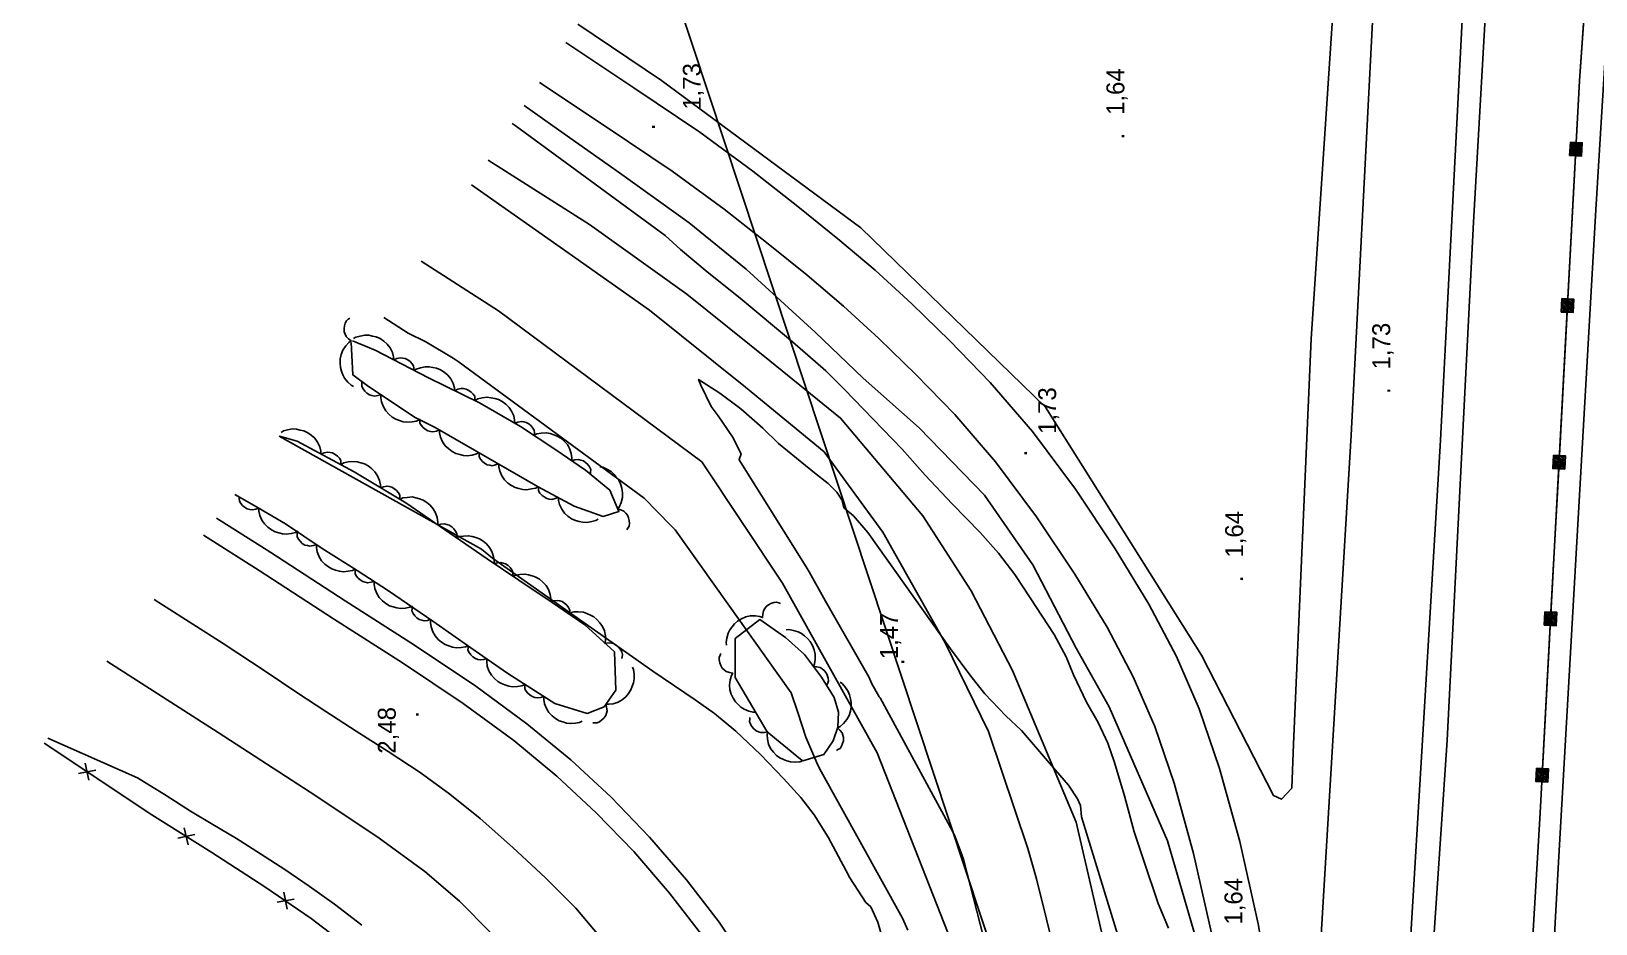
# Model space of a CAD drawing. Extents: x 731854 to 732444, y 4380981 to 4382008.
# Drawn here: x 732166.3 to 732297.3, y 4381558.8 to 4381633.5 of the extents above; entities that cross this region are included whole.
import ezdxf

# ---------------------------------------------------------------- set-up
doc = ezdxf.new("R2010")
doc.units = 0
doc.linetypes.add('DASHED', pattern=[0])
doc.linetypes.add('HIDDEN', pattern=[0])
doc.layers.get('0').update_dxf_attribs({"linetype": 'CONTINUOUS'})
for name, color, linetype in [('1', 7, 'CONTINUOUS'), ('10', 7, 'CONTINUOUS'), ('11', 7, 'CONTINUOUS'), ('14', 7, 'CONTINUOUS'), ('25', 7, 'CONTINUOUS'), ('44', 7, 'CONTINUOUS'), ('48', 7, 'CONTINUOUS'), ('53', 7, 'CONTINUOUS'), ('8', 7, 'CONTINUOUS'), ('9', 7, 'CONTINUOUS'), ('PATTERN_CLASS', 7, 'CONTINUOUS')]:
    doc.layers.add(name, color=color, linetype=linetype)

msp = doc.modelspace()

# ---------------------------------------------------------------- linework, layer by layer
at = {"layer": '1', "color": 0, "linetype": 'CONTINUOUS'}
for p, q in [((732171.14, 4381570.83), (732170.84, 4381572.25)), ((732171.72, 4381571.66), (732170.29, 4381571.39)), ((732180.01, 4381566.28), (732178.59, 4381565.97)), ((732179.45, 4381565.43), (732179.11, 4381566.84)), ((732188.32, 4381560.86), (732186.89, 4381560.61)), ((732187.73, 4381560.03), (732187.45, 4381561.46))]:
    msp.add_line(p, q, dxfattribs=at)
for points in [[(732226.14, 4381555.62), (732223.89, 4381558.94), (732221.15, 4381562.5), (732218.08, 4381566.07), (732214.87, 4381569.4), (732211.49, 4381572.52), (732207.81, 4381575.56), (732203.53, 4381578.71), (732198.39, 4381582.13), (732192.6, 4381585.84), (732186.36, 4381589.88), (732181.83, 4381592.77)], [(732222.42, 4381557.91), (732219.75, 4381561.37), (732216.75, 4381564.86), (732213.61, 4381568.11), (732210.3, 4381571.17), (732206.7, 4381574.15), (732202.48, 4381577.25), (732197.38, 4381580.64), (732191.62, 4381584.34), (732185.39, 4381588.37), (732180.74, 4381591.33)], [(732176.61, 4381585.96), (732177.32, 4381585.5), (732182.38, 4381582.27), (732185.97, 4381579.91), (732188.54, 4381578.17), (732190.97, 4381576.57), (732193.52, 4381574.94), (732196.2, 4381573.23), (732198.86, 4381571.46), (732201.36, 4381569.66), (732203.9, 4381567.62), (732206.64, 4381565.21), (732209.37, 4381562.66), (732211.89, 4381560.11), (732214.28, 4381557.31)], [(732220.48, 4381481.88), (732221.42, 4381492.44), (732222.13, 4381501.89), (732222.46, 4381510.17), (732222.48, 4381516.89), (732222.26, 4381521.81), (732221.75, 4381525.85), (732220.91, 4381529.96), (732219.77, 4381534.16), (732218.33, 4381538.28), (732216.35, 4381542.48), (732213.65, 4381546.92), (732210.58, 4381551.21), (732207.56, 4381554.94), (732204.77, 4381558.08), (732202.17, 4381560.71), (732199.27, 4381563.19), (732195.44, 4381565.98), (732190.13, 4381569.52), (732181.97, 4381574.81), (732172.65, 4381580.79)], [(732205.07, 4381543.43), (732201.71, 4381547.94), (732197.17, 4381552.94), (732193.28, 4381556.56), (732189.75, 4381559.26), (732185.87, 4381561.91), (732181.43, 4381564.78), (732176.41, 4381567.92), (732167.39, 4381573.92)], [(732167.72, 4381574.36), (732175.22, 4381571.04), (732177.61, 4381569.54), (732179.66, 4381568.25), (732181.53, 4381567.12), (732183.49, 4381565.94), (732185.51, 4381564.67), (732187.54, 4381563.35), (732189.59, 4381561.96), (732191.71, 4381560.46), (732193.99, 4381558.69)]]:
    msp.add_lwpolyline(points, dxfattribs=at)
at = {"layer": '10', "color": 0, "linetype": 'CONTINUOUS'}
for p, q in [((732295.09, 4381623.33), (732295.3, 4381623.1)), ((732295.1, 4381623.61), (732295.58, 4381623.09)), ((732295.1, 4381623.47), (732295.44, 4381623.09)), ((732295.11, 4381623.75), (732295.72, 4381623.08)), ((732295.12, 4381623.9), (732295.86, 4381623.07)), ((732295.13, 4381624.04), (732296, 4381623.06)), ((732295.14, 4381624.18), (732296.08, 4381623.12)), ((732295.23, 4381624.23), (732296.09, 4381623.26)), ((732295.37, 4381624.22), (732296.1, 4381623.4)), ((732295.51, 4381624.21), (732296.11, 4381623.54)), ((732295.65, 4381624.2), (732296.12, 4381623.69)), ((732295.79, 4381624.2), (732296.12, 4381623.83)), ((732295.93, 4381624.19), (732296.13, 4381623.97)), ((732296.07, 4381624.18), (732296.14, 4381624.11)), ((732295.57, 4381623.09), (732294.92, 4381611.1)), ((732295.08, 4381623.19), (732295.15, 4381623.11)), ((732294.38, 4381610.23), (732294.59, 4381610)), ((732294.39, 4381610.37), (732294.73, 4381609.99)), ((732294.4, 4381610.66), (732295.01, 4381609.98)), ((732294.4, 4381610.51), (732294.87, 4381609.99)), ((732294.41, 4381610.8), (732295.15, 4381609.97)), ((732294.42, 4381610.94), (732295.29, 4381609.96)), ((732294.43, 4381611.08), (732295.38, 4381610.02)), ((732294.52, 4381611.13), (732295.38, 4381610.16)), ((732294.66, 4381611.12), (732295.39, 4381610.3)), ((732294.8, 4381611.11), (732295.4, 4381610.44)), ((732294.94, 4381611.1), (732295.41, 4381610.59)), ((732295.08, 4381611.1), (732295.42, 4381610.73)), ((732295.23, 4381611.09), (732295.42, 4381610.87)), ((732295.37, 4381611.08), (732295.43, 4381611.01)), ((732294.86, 4381609.99), (732294.22, 4381598)), ((732294.37, 4381610.09), (732294.45, 4381610.01)), ((732293.67, 4381597.13), (732293.88, 4381596.9)), ((732293.68, 4381597.27), (732294.02, 4381596.89)), ((732293.69, 4381597.41), (732294.16, 4381596.89)), ((732293.7, 4381597.7), (732294.44, 4381596.87)), ((732293.7, 4381597.56), (732294.3, 4381596.88)), ((732293.71, 4381597.84), (732294.59, 4381596.86)), ((732293.72, 4381597.98), (732294.67, 4381596.92)), ((732293.81, 4381598.03), (732294.68, 4381597.06)), ((732293.95, 4381598.02), (732294.68, 4381597.2)), ((732294.09, 4381598.01), (732294.69, 4381597.34)), ((732294.24, 4381598), (732294.7, 4381597.49)), ((732294.38, 4381598), (732294.71, 4381597.63)), ((732294.52, 4381597.99), (732294.72, 4381597.77)), ((732294.66, 4381597.98), (732294.72, 4381597.91)), ((732294.16, 4381596.89), (732293.51, 4381584.91)), ((732293.67, 4381596.99), (732293.74, 4381596.91)), ((732292.97, 4381584.17), (732293.31, 4381583.8)), ((732292.97, 4381584.03), (732293.17, 4381583.8)), ((732292.98, 4381584.31), (732293.45, 4381583.79)), ((732292.99, 4381584.46), (732293.6, 4381583.78)), ((732293, 4381584.74), (732293.88, 4381583.76)), ((732293, 4381584.6), (732293.74, 4381583.77)), ((732293.01, 4381584.88), (732293.96, 4381583.82)), ((732293.1, 4381584.93), (732293.97, 4381583.96)), ((732293.24, 4381584.92), (732293.98, 4381584.1)), ((732293.39, 4381584.91), (732293.98, 4381584.25)), ((732293.53, 4381584.9), (732293.99, 4381584.39)), ((732293.67, 4381584.9), (732294, 4381584.53)), ((732293.81, 4381584.89), (732294.01, 4381584.67)), ((732293.95, 4381584.88), (732294.01, 4381584.81)), ((732293.45, 4381583.79), (732292.8, 4381571.81)), ((732292.96, 4381583.89), (732293.03, 4381583.81)), ((732292.26, 4381570.93), (732292.46, 4381570.7)), ((732292.27, 4381571.22), (732292.75, 4381570.69)), ((732292.27, 4381571.07), (732292.61, 4381570.7)), ((732292.28, 4381571.36), (732292.89, 4381570.68)), ((732292.29, 4381571.5), (732293.03, 4381570.67)), ((732292.3, 4381571.78), (732293.25, 4381570.72)), ((732292.3, 4381571.64), (732293.17, 4381570.67)), ((732292.4, 4381571.83), (732293.26, 4381570.86)), ((732292.54, 4381571.82), (732293.27, 4381571)), ((732292.68, 4381571.81), (732293.28, 4381571.15)), ((732292.82, 4381571.8), (732293.28, 4381571.29)), ((732292.96, 4381571.8), (732293.29, 4381571.43)), ((732293.1, 4381571.79), (732293.3, 4381571.57)), ((732293.24, 4381571.78), (732293.31, 4381571.71)), ((732292.25, 4381570.79), (732292.32, 4381570.71))]:
    msp.add_line(p, q, dxfattribs=at)
for points in [[(732296.39, 4381636.18), (732295.91, 4381629.35), (732295.63, 4381624.2)], [(732292.74, 4381570.69), (732292.6, 4381568.09), (732292.04, 4381558.71)]]:
    msp.add_lwpolyline(points, dxfattribs=at)
for points in [[(732295.14, 4381624.23), (732295.08, 4381623.11), (732296.08, 4381623.06), (732296.14, 4381624.18)], [(732294.43, 4381611.13), (732294.37, 4381610.01), (732295.37, 4381609.96), (732295.43, 4381611.08)], [(732293.72, 4381598.03), (732293.66, 4381596.91), (732294.67, 4381596.86), (732294.73, 4381597.98)], [(732293.01, 4381584.93), (732292.95, 4381583.81), (732293.96, 4381583.76), (732294.02, 4381584.88)], [(732292.31, 4381571.83), (732292.25, 4381570.72), (732293.25, 4381570.66), (732293.31, 4381571.78)]]:
    msp.add_lwpolyline(points, close=True, dxfattribs=at)
at = {"layer": '11', "color": 0, "linetype": 'CONTINUOUS'}
for points in [[(732211.06, 4381632.55), (732216.75, 4381628.78), (732222.28, 4381625.06), (732226.72, 4381621.8), (732230.49, 4381618.84), (732233.82, 4381616.14), (732236.94, 4381613.51), (732240.01, 4381610.69), (732243.19, 4381607.6), (732246.57, 4381604.11), (732250.13, 4381600.01), (732253.72, 4381595.19), (732257.05, 4381590.19), (732259.86, 4381585.56), (732262.16, 4381581.19), (732264.06, 4381576.81), (732265.78, 4381571.8), (732267.47, 4381565.71), (732269.02, 4381558.82), (732270.25, 4381551.46), (732271.16, 4381543.31), (732271.63, 4381532), (732270.98, 4381507.84)], [(732208.85, 4381629.21), (732214.52, 4381625.46), (732219.97, 4381621.8), (732224.31, 4381618.61), (732227.99, 4381615.71), (732231.25, 4381613.08), (732234.29, 4381610.51), (732237.27, 4381607.78), (732240.35, 4381604.79), (732243.61, 4381601.42), (732247.02, 4381597.48), (732250.47, 4381592.86), (732253.67, 4381588.07), (732256.36, 4381583.63), (732258.55, 4381579.48), (732260.35, 4381575.33), (732261.98, 4381570.57), (732263.6, 4381564.69), (732265.1, 4381558.03), (732266.29, 4381550.89), (732267.18, 4381542.96), (732267.63, 4381531.91), (732266.98, 4381508.01), (732266.65, 4381501.78)]]:
    msp.add_lwpolyline(points, dxfattribs=at)
at = {"layer": '14', "color": 0, "linetype": 'CONTINUOUS'}
for points in [[(732281.42, 4381689.48), (732276.78, 4381599.71), (732271.37, 4381509.53), (732271.38, 4381507.8), (732270.98, 4381507.84)], [(732288.91, 4381689.1), (732284.27, 4381599.29), (732278.86, 4381509.08), (732278.02, 4381502.31)], [(732289.14, 4381481.32), (732291.35, 4381513.12), (732294.12, 4381563.46), (732297.26, 4381618.55), (732301.54, 4381688.45)]]:
    msp.add_lwpolyline(points, dxfattribs=at)
at = {"layer": '25', "color": 0, "linetype": 'HIDDEN'}
msp.add_lwpolyline([(732250.03, 4381500.92), (732249.96, 4381509.96), (732247.86, 4381525.92), (732245.82, 4381541.83), (732243.37, 4381557.23), (732237.13, 4381573.11), (732229.2, 4381587.33), (732222.44, 4381597.46), (732205.42, 4381610.1), (732198.95, 4381614.26)], dxfattribs=at)
at = {"layer": '44', "color": 0, "linetype": 'CONTINUOUS'}
for points in [[(732206.58, 4381625.78), (732206.82, 4381625.61), (732207.23, 4381625.32), (732219.37, 4381616.41), (732220.65, 4381615.25), (732222.88, 4381613.38), (732225.65, 4381611.16), (732230.04, 4381607.51), (732232.82, 4381605.1), (732234.36, 4381603.56), (732239.22, 4381598.52), (732241.13, 4381596.37), (732243.39, 4381593.96), (732245.75, 4381591.57), (732247.27, 4381589.83), (732248.63, 4381588.05), (732249.94, 4381586.1), (732251.93, 4381583.01), (732252.93, 4381581.16), (732253.55, 4381579.64), (732254.63, 4381577.37), (732255.62, 4381575.67), (732256.43, 4381573.94), (732256.96, 4381572.4), (732257.83, 4381569.53), (732258.64, 4381566.51), (732259.43, 4381564.07), (732260.65, 4381560.52), (732261.51, 4381558.46)], [(732239.68, 4381558.29), (732239.23, 4381559.29), (732232.29, 4381571.82), (732232.07, 4381572.27), (732231.16, 4381574.44), (732230.47, 4381576.5), (732229.91, 4381578.15), (732220.21, 4381591.78), (732219.85, 4381592.14), (732217.62, 4381594.42), (732202.06, 4381605.87), (732201.64, 4381606.15), (732199.36, 4381607.51), (732197.87, 4381608.23), (732195.83, 4381609.54)], [(732257.98, 4381555.5), (732254.21, 4381567.76), (732254.15, 4381568.71), (732253.89, 4381569.26), (732253.13, 4381570.4), (732252.06, 4381571.67), (732249.19, 4381574.98), (732247.9, 4381576.21), (732246.12, 4381578.07), (732244.95, 4381579.53), (732243.26, 4381581.82), (732236.34, 4381591.55), (732235.14, 4381592.94), (732234.33, 4381593.63), (732234.31, 4381593.73), (732234.16, 4381594.28), (732233.74, 4381594.94), (732233.03, 4381595.66), (732231.88, 4381596.56), (732228.87, 4381599.01), (732227.55, 4381600.3), (732225.71, 4381601.9), (732223.96, 4381603.21), (732222.18, 4381604.37), (732222.36, 4381603.9), (732223.22, 4381602.1), (732223.82, 4381601.33), (732225, 4381599.57), (732225.73, 4381598.15), (732225.56, 4381597.67), (732225.56, 4381597.64), (732231.17, 4381588.69), (732231.42, 4381588.26), (732232.79, 4381585.81), (732236.45, 4381579.42), (732236.64, 4381578.94), (732237.3, 4381577.81), (732237.36, 4381577.71)], [(732236.18, 4381560.6), (732234.82, 4381562.67), (732234.53, 4381563.25), (732233.01, 4381566.07), (732231.84, 4381567.92), (732230.72, 4381569.37), (732229.28, 4381570.98), (732227.35, 4381572.98), (732225.28, 4381574.94), (732223.52, 4381576.41), (732221.89, 4381577.56), (732218.34, 4381579.96), (732204.92, 4381589.42), (732204, 4381590.16), (732187.08, 4381599.61)], [(732237.36, 4381577.71), (732243.44, 4381566.56), (732243.66, 4381566.08), (732244.34, 4381564.23), (732247.14, 4381553.33), (732247.3, 4381552.83), (732247.95, 4381550.57), (732249.02, 4381540.23), (732249.1, 4381539.73), (732249.33, 4381537.71), (732251.37, 4381526.59), (732251.44, 4381526.07), (732251.61, 4381524.32), (732252.59, 4381511.46), (732252.63, 4381510.96), (732252.83, 4381508.13), (732252.01, 4381493.37), (732252.04, 4381493.35), (732252.32, 4381478.78)], [(732241.99, 4381468.46), (732243.84, 4381492.62), (732243.81, 4381494.03), (732243.82, 4381509.73), (732243.97, 4381512.9), (732243.75, 4381516.05), (732242.62, 4381528.96), (732242.26, 4381530.94), (732242.2, 4381536.41), (732242.11, 4381537.21), (732241.73, 4381539.08), (732240.98, 4381542.28), (732240.18, 4381545.25), (732239.71, 4381547.57), (732239.33, 4381550.1), (732238.72, 4381553.65), (732238.28, 4381555.08), (732237.17, 4381558.94), (732236.6, 4381560.23), (732236.18, 4381560.6)]]:
    msp.add_lwpolyline(points, dxfattribs=at)
at = {"layer": '53', "color": 0, "linetype": 'CONTINUOUS'}
for points in [[(732193.3, 4381603.79), (732193.1, 4381603.9), (732192.83, 4381604.15), (732192.55, 4381604.47), (732192.41, 4381604.75), (732192.3, 4381605.05), (732192.2, 4381605.36), (732192.17, 4381605.71), (732192.18, 4381606.08), (732192.25, 4381606.46), (732192.4, 4381606.82), (732192.64, 4381607.19), (732192.9, 4381607.45), (732193.1, 4381607.59), (732192.88, 4381607.76), (732192.68, 4381607.97), (732192.59, 4381608.16), (732192.52, 4381608.36), (732192.51, 4381608.62), (732192.53, 4381608.84), (732192.6, 4381609.09), (732192.7, 4381609.28), (732192.86, 4381609.4), (732192.99, 4381609.5)], [(732193.29, 4381607.78), (732193.49, 4381607.9), (732193.84, 4381608), (732194.25, 4381608.08), (732194.57, 4381608.06), (732194.89, 4381607.99), (732195.2, 4381607.92), (732195.52, 4381607.78), (732195.83, 4381607.57), (732196.12, 4381607.32), (732196.36, 4381607), (732196.55, 4381606.61), (732196.64, 4381606.26), (732196.66, 4381606.01), (732196.92, 4381606.11), (732197.2, 4381606.18), (732197.42, 4381606.16), (732197.62, 4381606.12), (732197.85, 4381606), (732198.03, 4381605.86), (732198.2, 4381605.68), (732198.32, 4381605.5), (732198.34, 4381605.3), (732198.36, 4381605.14)], [(732198.35, 4381605.11), (732198.54, 4381605.24), (732198.89, 4381605.34), (732199.3, 4381605.43), (732199.62, 4381605.42), (732199.94, 4381605.36), (732200.25, 4381605.3), (732200.58, 4381605.16), (732200.89, 4381604.97), (732201.19, 4381604.72), (732201.43, 4381604.41), (732201.63, 4381604.03), (732201.74, 4381603.67), (732201.76, 4381603.43), (732202.02, 4381603.54), (732202.3, 4381603.61), (732202.51, 4381603.6), (732202.72, 4381603.56), (732202.95, 4381603.45), (732203.13, 4381603.31), (732203.31, 4381603.14), (732203.44, 4381602.96), (732203.46, 4381602.75), (732203.49, 4381602.6)], [(732198.76, 4381600.97), (732198.55, 4381600.87), (732198.19, 4381600.81), (732197.77, 4381600.78), (732197.45, 4381600.83), (732197.15, 4381600.93), (732196.84, 4381601.03), (732196.54, 4381601.21), (732196.26, 4381601.45), (732195.99, 4381601.73), (732195.79, 4381602.07), (732195.64, 4381602.48), (732195.59, 4381602.84), (732195.59, 4381603.09), (732195.33, 4381603.01), (732195.04, 4381602.98), (732194.83, 4381603.02), (732194.63, 4381603.08), (732194.41, 4381603.23), (732194.25, 4381603.38), (732194.1, 4381603.58), (732194, 4381603.78), (732194, 4381603.98), (732194, 4381604.14)], [(732203.5, 4381602.62), (732203.7, 4381602.74), (732204.06, 4381602.82), (732204.48, 4381602.88), (732204.79, 4381602.84), (732205.11, 4381602.77), (732205.42, 4381602.68), (732205.73, 4381602.52), (732206.03, 4381602.3), (732206.31, 4381602.03), (732206.53, 4381601.71), (732206.7, 4381601.31), (732206.78, 4381600.95), (732206.79, 4381600.7), (732207.05, 4381600.79), (732207.34, 4381600.85), (732207.55, 4381600.82), (732207.75, 4381600.77), (732207.98, 4381600.64), (732208.15, 4381600.49), (732208.31, 4381600.3), (732208.42, 4381600.11), (732208.43, 4381599.91), (732208.45, 4381599.75)], [(732203.79, 4381598.24), (732203.58, 4381598.13), (732203.22, 4381598.04), (732202.81, 4381597.98), (732202.49, 4381598.01), (732202.18, 4381598.09), (732201.87, 4381598.17), (732201.56, 4381598.33), (732201.26, 4381598.55), (732200.97, 4381598.82), (732200.75, 4381599.14), (732200.58, 4381599.54), (732200.49, 4381599.9), (732200.49, 4381600.14), (732200.23, 4381600.05), (732199.94, 4381599.99), (732199.73, 4381600.02), (732199.52, 4381600.07), (732199.3, 4381600.2), (732199.13, 4381600.34), (732198.96, 4381600.53), (732198.85, 4381600.72), (732198.84, 4381600.93), (732198.82, 4381601.08)], [(732187.23, 4381599.94), (732187.43, 4381600.06), (732187.78, 4381600.15), (732188.2, 4381600.22), (732188.51, 4381600.2), (732188.83, 4381600.13), (732189.14, 4381600.06), (732189.46, 4381599.91), (732189.76, 4381599.7), (732190.06, 4381599.44), (732190.28, 4381599.12), (732190.47, 4381598.72), (732190.56, 4381598.37), (732190.57, 4381598.12), (732190.83, 4381598.22), (732191.12, 4381598.28), (732191.33, 4381598.26), (732191.53, 4381598.22), (732191.76, 4381598.09), (732191.94, 4381597.95), (732192.11, 4381597.77), (732192.23, 4381597.58), (732192.24, 4381597.38), (732192.26, 4381597.22)], [(732208.43, 4381599.73), (732208.64, 4381599.82), (732209.01, 4381599.87), (732209.43, 4381599.9), (732209.74, 4381599.84), (732210.05, 4381599.74), (732210.35, 4381599.63), (732210.65, 4381599.45), (732210.93, 4381599.21), (732211.19, 4381598.92), (732211.38, 4381598.58), (732211.52, 4381598.17), (732211.58, 4381597.8), (732211.56, 4381597.56), (732211.83, 4381597.63), (732212.12, 4381597.66), (732212.33, 4381597.61), (732212.53, 4381597.55), (732212.74, 4381597.4), (732212.9, 4381597.24), (732213.05, 4381597.04), (732213.15, 4381596.84), (732213.14, 4381596.64), (732213.14, 4381596.48)], [(732192.29, 4381597.27), (732192.49, 4381597.38), (732192.85, 4381597.46), (732193.27, 4381597.51), (732193.59, 4381597.47), (732193.9, 4381597.39), (732194.21, 4381597.3), (732194.52, 4381597.13), (732194.81, 4381596.91), (732195.09, 4381596.64), (732195.3, 4381596.31), (732195.47, 4381595.91), (732195.54, 4381595.55), (732195.55, 4381595.3), (732195.81, 4381595.39), (732196.1, 4381595.44), (732196.31, 4381595.4), (732196.51, 4381595.35), (732196.73, 4381595.22), (732196.9, 4381595.07), (732197.07, 4381594.88), (732197.17, 4381594.68), (732197.18, 4381594.48), (732197.19, 4381594.32)], [(732208.75, 4381595.4), (732208.55, 4381595.28), (732208.19, 4381595.2), (732207.77, 4381595.14), (732207.46, 4381595.17), (732207.14, 4381595.24), (732206.83, 4381595.33), (732206.52, 4381595.49), (732206.22, 4381595.7), (732205.93, 4381595.97), (732205.71, 4381596.29), (732205.54, 4381596.69), (732205.46, 4381597.05), (732205.45, 4381597.3), (732205.19, 4381597.21), (732204.9, 4381597.15), (732204.69, 4381597.18), (732204.49, 4381597.23), (732204.26, 4381597.36), (732204.09, 4381597.5), (732203.92, 4381597.69), (732203.81, 4381597.88), (732203.8, 4381598.08), (732203.79, 4381598.24)], [(732213.92, 4381597.05), (732214.15, 4381597.02), (732214.49, 4381596.87), (732214.85, 4381596.66), (732215.09, 4381596.45), (732215.29, 4381596.2), (732215.49, 4381595.94), (732215.64, 4381595.63), (732215.75, 4381595.27), (732215.82, 4381594.89), (732215.8, 4381594.5), (732215.7, 4381594.08), (732215.55, 4381593.74), (732215.41, 4381593.54), (732215.67, 4381593.46), (732215.93, 4381593.33), (732216.08, 4381593.18), (732216.22, 4381593.02), (732216.32, 4381592.78), (732216.37, 4381592.56), (732216.39, 4381592.31), (732216.36, 4381592.09), (732216.25, 4381591.92), (732216.16, 4381591.79)], [(732188.65, 4381591.66), (732188.44, 4381591.55), (732188.08, 4381591.47), (732187.67, 4381591.41), (732187.35, 4381591.45), (732187.04, 4381591.53), (732186.73, 4381591.62), (732186.42, 4381591.78), (732186.12, 4381592), (732185.84, 4381592.27), (732185.62, 4381592.59), (732185.45, 4381592.99), (732185.37, 4381593.35), (732185.37, 4381593.6), (732185.11, 4381593.51), (732184.82, 4381593.46), (732184.61, 4381593.49), (732184.4, 4381593.54), (732184.18, 4381593.67), (732184.01, 4381593.82), (732183.84, 4381594.01), (732183.74, 4381594.2), (732183.73, 4381594.4), (732183.72, 4381594.56)], [(732197.21, 4381594.35), (732197.42, 4381594.45), (732197.78, 4381594.5), (732198.2, 4381594.53), (732198.51, 4381594.47), (732198.82, 4381594.37), (732199.12, 4381594.26), (732199.42, 4381594.08), (732199.7, 4381593.84), (732199.97, 4381593.55), (732200.16, 4381593.21), (732200.3, 4381592.8), (732200.35, 4381592.43), (732200.34, 4381592.19), (732200.61, 4381592.26), (732200.9, 4381592.29), (732201.11, 4381592.24), (732201.31, 4381592.18), (732201.52, 4381592.03), (732201.68, 4381591.87), (732201.83, 4381591.67), (732201.93, 4381591.47), (732201.92, 4381591.27), (732201.92, 4381591.11)], [(732213.78, 4381592.68), (732213.58, 4381592.56), (732213.23, 4381592.47), (732212.81, 4381592.4), (732212.5, 4381592.42), (732212.18, 4381592.49), (732211.87, 4381592.56), (732211.55, 4381592.71), (732211.24, 4381592.92), (732210.95, 4381593.18), (732210.73, 4381593.5), (732210.54, 4381593.89), (732210.45, 4381594.25), (732210.44, 4381594.5), (732210.18, 4381594.4), (732209.89, 4381594.33), (732209.68, 4381594.36), (732209.47, 4381594.4), (732209.25, 4381594.53), (732209.07, 4381594.66), (732208.9, 4381594.85), (732208.78, 4381595.04), (732208.77, 4381595.24), (732208.75, 4381595.4)], [(732193.41, 4381588.49), (732193.2, 4381588.39), (732192.84, 4381588.32), (732192.42, 4381588.28), (732192.11, 4381588.32), (732191.8, 4381588.41), (732191.49, 4381588.51), (732191.19, 4381588.68), (732190.9, 4381588.91), (732190.62, 4381589.19), (732190.42, 4381589.52), (732190.26, 4381589.93), (732190.2, 4381590.29), (732190.2, 4381590.54), (732189.93, 4381590.46), (732189.65, 4381590.42), (732189.43, 4381590.46), (732189.23, 4381590.51), (732189.01, 4381590.65), (732188.85, 4381590.8), (732188.69, 4381591), (732188.59, 4381591.19), (732188.59, 4381591.4), (732188.58, 4381591.55)], [(732201.92, 4381591.11), (732202.13, 4381591.21), (732202.5, 4381591.26), (732202.92, 4381591.29), (732203.23, 4381591.23), (732203.54, 4381591.13), (732203.84, 4381591.02), (732204.14, 4381590.84), (732204.42, 4381590.6), (732204.68, 4381590.31), (732204.87, 4381589.97), (732205.02, 4381589.56), (732205.07, 4381589.2), (732205.06, 4381588.95), (732205.32, 4381589.02), (732205.61, 4381589.05), (732205.82, 4381589), (732206.02, 4381588.94), (732206.24, 4381588.79), (732206.4, 4381588.64), (732206.55, 4381588.43), (732206.64, 4381588.24), (732206.64, 4381588.03), (732206.64, 4381587.88)], [(732198.22, 4381585.4), (732198.02, 4381585.3), (732197.65, 4381585.23), (732197.23, 4381585.19), (732196.92, 4381585.24), (732196.61, 4381585.33), (732196.31, 4381585.43), (732196, 4381585.61), (732195.71, 4381585.84), (732195.44, 4381586.12), (732195.24, 4381586.45), (732195.08, 4381586.86), (732195.02, 4381587.22), (732195.02, 4381587.47), (732194.76, 4381587.39), (732194.47, 4381587.35), (732194.26, 4381587.39), (732194.06, 4381587.45), (732193.84, 4381587.59), (732193.68, 4381587.74), (732193.52, 4381587.94), (732193.42, 4381588.13), (732193.42, 4381588.34), (732193.41, 4381588.49)], [(732206.64, 4381587.88), (732206.85, 4381587.98), (732207.22, 4381588.04), (732207.64, 4381588.08), (732207.95, 4381588.02), (732208.26, 4381587.93), (732208.56, 4381587.82), (732208.86, 4381587.64), (732209.15, 4381587.4), (732209.41, 4381587.12), (732209.61, 4381586.78), (732209.76, 4381586.37), (732209.81, 4381586.01), (732209.81, 4381585.76), (732210.07, 4381585.84), (732210.36, 4381585.87), (732210.57, 4381585.83), (732210.77, 4381585.77), (732210.99, 4381585.62), (732211.15, 4381585.47), (732211.3, 4381585.27), (732211.4, 4381585.07), (732211.4, 4381584.87), (732211.4, 4381584.71)], [(732202.88, 4381582.07), (732202.67, 4381581.98), (732202.3, 4381581.93), (732201.88, 4381581.91), (732201.57, 4381581.96), (732201.26, 4381582.07), (732200.96, 4381582.18), (732200.67, 4381582.37), (732200.39, 4381582.61), (732200.13, 4381582.9), (732199.94, 4381583.24), (732199.8, 4381583.65), (732199.75, 4381584.02), (732199.76, 4381584.27), (732199.49, 4381584.2), (732199.21, 4381584.17), (732199, 4381584.22), (732198.8, 4381584.28), (732198.58, 4381584.43), (732198.43, 4381584.59), (732198.28, 4381584.79), (732198.18, 4381584.99), (732198.19, 4381585.19), (732198.19, 4381585.35)], [(732224.5, 4381582.12), (732224.48, 4381582.35), (732224.54, 4381582.72), (732224.64, 4381583.12), (732224.79, 4381583.4), (732224.98, 4381583.66), (732225.18, 4381583.92), (732225.44, 4381584.15), (732225.76, 4381584.34), (732226.12, 4381584.5), (732226.5, 4381584.58), (732226.93, 4381584.59), (732227.3, 4381584.53), (732227.53, 4381584.44), (732227.54, 4381584.72), (732227.6, 4381585), (732227.71, 4381585.19), (732227.83, 4381585.36), (732228.04, 4381585.51), (732228.23, 4381585.62), (732228.47, 4381585.7), (732228.69, 4381585.73), (732228.88, 4381585.66), (732229.03, 4381585.61)], [(732211.52, 4381584.85), (732211.74, 4381584.92), (732212.11, 4381584.92), (732212.53, 4381584.89), (732212.83, 4381584.79), (732213.12, 4381584.65), (732213.4, 4381584.5), (732213.67, 4381584.28), (732213.92, 4381584), (732214.14, 4381583.68), (732214.29, 4381583.32), (732214.37, 4381582.89), (732214.37, 4381582.52), (732214.33, 4381582.28), (732214.6, 4381582.32), (732214.89, 4381582.31), (732215.1, 4381582.23), (732215.28, 4381582.14), (732215.48, 4381581.97), (732215.61, 4381581.79), (732215.74, 4381581.57), (732215.8, 4381581.36), (732215.77, 4381581.16), (732215.75, 4381581.01)], [(732229.51, 4381583.4), (732229.74, 4381583.43), (732230.11, 4381583.36), (732230.51, 4381583.25), (732230.79, 4381583.1), (732231.05, 4381582.9), (732231.3, 4381582.7), (732231.52, 4381582.43), (732231.71, 4381582.11), (732231.86, 4381581.75), (732231.94, 4381581.37), (732231.94, 4381580.93), (732231.87, 4381580.57), (732231.78, 4381580.34), (732232.05, 4381580.32), (732232.34, 4381580.26), (732232.52, 4381580.15), (732232.69, 4381580.02), (732232.84, 4381579.81), (732232.94, 4381579.61), (732233.02, 4381579.37), (732233.05, 4381579.15), (732232.98, 4381578.96), (732232.92, 4381578.81)], [(732207.58, 4381578.82), (732207.37, 4381578.72), (732207.01, 4381578.67), (732206.59, 4381578.65), (732206.28, 4381578.7), (732205.97, 4381578.81), (732205.67, 4381578.92), (732205.37, 4381579.1), (732205.09, 4381579.34), (732204.83, 4381579.63), (732204.63, 4381579.97), (732204.49, 4381580.38), (732204.44, 4381580.75), (732204.46, 4381581), (732204.19, 4381580.92), (732203.9, 4381580.89), (732203.69, 4381580.94), (732203.49, 4381581.01), (732203.28, 4381581.15), (732203.12, 4381581.31), (732202.97, 4381581.51), (732202.87, 4381581.71), (732202.88, 4381581.92), (732202.88, 4381582.07)], [(732226.96, 4381576.51), (732226.73, 4381576.51), (732226.38, 4381576.62), (732225.98, 4381576.77), (732225.72, 4381576.95), (732225.49, 4381577.17), (732225.26, 4381577.4), (732225.07, 4381577.69), (732224.91, 4381578.03), (732224.8, 4381578.4), (732224.77, 4381578.79), (732224.81, 4381579.22), (732224.92, 4381579.58), (732225.03, 4381579.79), (732224.76, 4381579.84), (732224.48, 4381579.93), (732224.31, 4381580.07), (732224.16, 4381580.21), (732224.03, 4381580.43), (732223.95, 4381580.64), (732223.89, 4381580.89), (732223.89, 4381581.11), (732223.98, 4381581.29), (732224.05, 4381581.43)], [(732216.63, 4381580.3), (732216.72, 4381580.09), (732216.77, 4381579.72), (732216.79, 4381579.3), (732216.73, 4381578.99), (732216.62, 4381578.69), (732216.51, 4381578.39), (732216.32, 4381578.09), (732216.08, 4381577.81), (732215.78, 4381577.55), (732215.44, 4381577.37), (732215.03, 4381577.23), (732214.66, 4381577.18), (732214.42, 4381577.2), (732214.48, 4381576.93), (732214.51, 4381576.64), (732214.46, 4381576.43), (732214.4, 4381576.23), (732214.24, 4381576.02), (732214.08, 4381575.87), (732213.88, 4381575.72), (732213.68, 4381575.63), (732213.48, 4381575.63), (732213.32, 4381575.64)], [(732212.43, 4381575.78), (732212.22, 4381575.67), (732211.86, 4381575.61), (732211.44, 4381575.57), (732211.12, 4381575.61), (732210.82, 4381575.71), (732210.51, 4381575.81), (732210.21, 4381575.98), (732209.92, 4381576.21), (732209.64, 4381576.49), (732209.44, 4381576.82), (732209.29, 4381577.23), (732209.22, 4381577.59), (732209.23, 4381577.84), (732208.96, 4381577.76), (732208.67, 4381577.72), (732208.46, 4381577.76), (732208.26, 4381577.82), (732208.04, 4381577.96), (732207.88, 4381578.11), (732207.72, 4381578.31), (732207.62, 4381578.5), (732207.62, 4381578.71), (732207.61, 4381578.86)], [(732234.03, 4381579.02), (732234.22, 4381578.89), (732234.46, 4381578.6), (732234.7, 4381578.26), (732234.81, 4381577.96), (732234.88, 4381577.65), (732234.95, 4381577.33), (732234.95, 4381576.98), (732234.89, 4381576.62), (732234.78, 4381576.24), (732234.59, 4381575.9), (732234.31, 4381575.57), (732234.02, 4381575.33), (732233.81, 4381575.22), (732234.01, 4381575.02), (732234.18, 4381574.79), (732234.25, 4381574.59), (732234.3, 4381574.39), (732234.29, 4381574.13), (732234.23, 4381573.91), (732234.14, 4381573.67), (732234.02, 4381573.49), (732233.84, 4381573.39), (732233.71, 4381573.31)], [(732230.88, 4381572.45), (732230.66, 4381572.37), (732230.3, 4381572.35), (732229.88, 4381572.36), (732229.57, 4381572.44), (732229.27, 4381572.57), (732228.98, 4381572.71), (732228.7, 4381572.91), (732228.44, 4381573.18), (732228.2, 4381573.49), (732228.04, 4381573.84), (732227.94, 4381574.27), (732227.91, 4381574.64), (732227.95, 4381574.88), (732227.68, 4381574.83), (732227.38, 4381574.83), (732227.18, 4381574.89), (732226.99, 4381574.97), (732226.79, 4381575.14), (732226.64, 4381575.31), (732226.51, 4381575.52), (732226.43, 4381575.73), (732226.45, 4381575.93), (732226.47, 4381576.09)]]:
    msp.add_lwpolyline(points, dxfattribs=at)
at = {"layer": '8', "color": 0, "linetype": 'CONTINUOUS'}
msp.add_lwpolyline([(732204.55, 4381622.71), (732213.04, 4381617.32), (732221.2, 4381611.51), (732228.13, 4381605.92), (732234.06, 4381601.14), (732240.94, 4381592.96), (732244.99, 4381586.69), (732248.46, 4381580.01), (732253.78, 4381567.33), (732256.75, 4381554.4), (732259.71, 4381539.14), (732259.95, 4381517.46), (732258.94, 4381504.92), (732259.32, 4381495.64)], dxfattribs=at)
at = {"layer": '8', "color": 0, "linetype": 'DASHED'}
msp.add_lwpolyline([(732255.06, 4381495.21), (732255.28, 4381504.21), (732256.55, 4381514), (732256.66, 4381527.29), (732255.16, 4381540.23), (732252.97, 4381552.44), (732250.45, 4381562.57), (732249.72, 4381565.11), (732246.44, 4381574.9), (732242.82, 4381582.33), (732237.6, 4381591.59), (732232.68, 4381598.3), (732226.11, 4381603.71), (732218.06, 4381610.16), (732211.33, 4381614.92), (732203.18, 4381620.65)], dxfattribs=at)
at = {"layer": '9', "color": 0, "linetype": 'HIDDEN'}
for points in [[(732278.15, 4381678.73), (732276.24, 4381649.65), (732273.45, 4381607.77), (732271.96, 4381573.84), (732271.82, 4381570.16), (732270.95, 4381569.23), (732270.28, 4381569.56), (732264.28, 4381581.3), (732251.21, 4381602.06), (732235.76, 4381617.05), (732219.06, 4381629.37), (732212.08, 4381634.09)], [(732281.28, 4381513.36), (732282.45, 4381539.06), (732284.84, 4381574.19), (732287.03, 4381617.52), (732289.41, 4381659.05), (732290.05, 4381675.44)], [(732207.57, 4381627.28), (732210.45, 4381625.25), (732215.55, 4381621.67), (732221.4, 4381617.46), (732226.15, 4381613.59), (732231.93, 4381608.31), (732235.96, 4381604.48), (732240.64, 4381600.32), (732246.11, 4381594.69), (732250.14, 4381588.85), (732253.79, 4381581.89), (732256.54, 4381576.98), (732261.41, 4381565.76), (732263.81, 4381557.53), (732265.37, 4381548.31), (732266.25, 4381533.69), (732265.9, 4381515.12), (732264.99, 4381500.09)]]:
    msp.add_lwpolyline(points, dxfattribs=at)
at = {"layer": 'PATTERN_CLASS', "color": 0, "linetype": 'CONTINUOUS'}
for points in [[(732286.43, 4381470), (732288.61, 4381498.94), (732290.65, 4381535.19), (732292.6, 4381568.09), (732295.91, 4381629.35), (732299.02, 4381673.59), (732299.62, 4381688.55)], [(732193.2, 4381607.59), (732195.11, 4381606.83), (732199.57, 4381604.51), (732203.85, 4381602.42), (732207.26, 4381600.44), (732210.24, 4381598.48), (732212.71, 4381596.78), (732214.75, 4381595.1), (732215.51, 4381593.32), (732214.18, 4381592.9), (732211.76, 4381593.77), (732208.76, 4381595.39), (732200.12, 4381600.34), (732198.4, 4381601.21), (732194.43, 4381603.85), (732193.25, 4381604.75), (732193.1, 4381607.46)], [(732187.1, 4381599.63), (732188.58, 4381599.21), (732193.34, 4381596.64), (732197.66, 4381594.04), (732201.36, 4381591.5), (732204.49, 4381589.35), (732207.13, 4381587.56), (732209.93, 4381585.69), (732212.65, 4381583.82), (732215.14, 4381581.56), (732215.26, 4381578.37), (732214.26, 4381576.96), (732212.84, 4381576.42), (732210.13, 4381577.25), (732207.82, 4381578.73), (732206.21, 4381579.77), (732203.1, 4381581.92), (732199.94, 4381584.13), (732196.22, 4381586.69), (732193.59, 4381588.38), (732190.67, 4381590.23), (732187.61, 4381592.27), (732184.99, 4381593.81), (732183.35, 4381594.74)], [(732230.89, 4381572.46), (732230.7, 4381572.6), (732227.92, 4381574.89), (732225.24, 4381579.42), (732225.24, 4381582.69), (732227.29, 4381584.27), (732229.46, 4381582.76), (732231.04, 4381581.35), (732232.46, 4381579.44), (732233.53, 4381577.75), (732233.89, 4381576.52), (732233.82, 4381575.27), (732233.44, 4381574.11), (732232.67, 4381572.98), (732230.89, 4381572.46)], [(732167.39, 4381573.92), (732176.41, 4381567.92), (732181.43, 4381564.78), (732185.87, 4381561.91), (732189.75, 4381559.26), (732193.28, 4381556.56), (732197.17, 4381552.94), (732201.71, 4381547.94), (732205.07, 4381543.43)]]:
    msp.add_lwpolyline(points, dxfattribs=at)

# ---------------------------------------------------------------- texts
at = {"layer": '48', "color": 0, "linetype": 'CONTINUOUS'}
for s, p in [(' 1,73', (732222.36, 4381626.38)), (' 1,64', (732257.81, 4381625.94)), ('.', (732218.52, 4381625.23)), ('.', (732257.81, 4381624.44)), (' 1,73', (732280.06, 4381604.65)), (' 1,73', (732252.1, 4381599.25)), ('.', (732280.06, 4381603.15)), ('.', (732249.66, 4381597.92)), (' 1,64', (732267.75, 4381588.9)), ('.', (732267.75, 4381587.4)), (' 1,47', (732238.86, 4381580.39)), ('.', (732239.39, 4381580.46)), (' 2,48', (732196.83, 4381572.49)), ('.', (732198.75, 4381576.04)), (' 1,64', (732267.69, 4381558.19))]:
    msp.add_text(s, height=1.5, rotation=90, dxfattribs=at).set_placement(p)

# ---------------------------------------------------------------- meshes
at = {"color": 0, "linetype": 'CONTINUOUS'}
mesh = msp.add_polyface(dxfattribs=at)
corners = [(732162.5, 4380981), (731854.5, 4382007.5), (732444, 4380981), (732444, 4382007.5), (731854.5, 4380981)]
mesh.append_faces([[corners[k] for k in face] for face in [(0, 1, 4), (1, 0, 2, 3)]], dxfattribs={"vtx0": -1, "color": 0})
mesh = msp.add_polyface(dxfattribs=at)
corners = [(732434, 4380991), (732162.5, 4381811), (732162.5, 4380991), (731864.5, 4381811), (732434, 4381811), (731864.5, 4380991)]
mesh.append_faces([[corners[k] for k in face] for face in [(1, 0, 4), (2, 3, 5)]], dxfattribs={"vtx0": -1, "color": 0})
mesh.append_faces([[corners[k] for k in face] for face in [(0, 1, 3, 2)]], dxfattribs={"vtx0": -1, "vtx2": -1, "color": 0})

doc.saveas('drawing.dxf')
